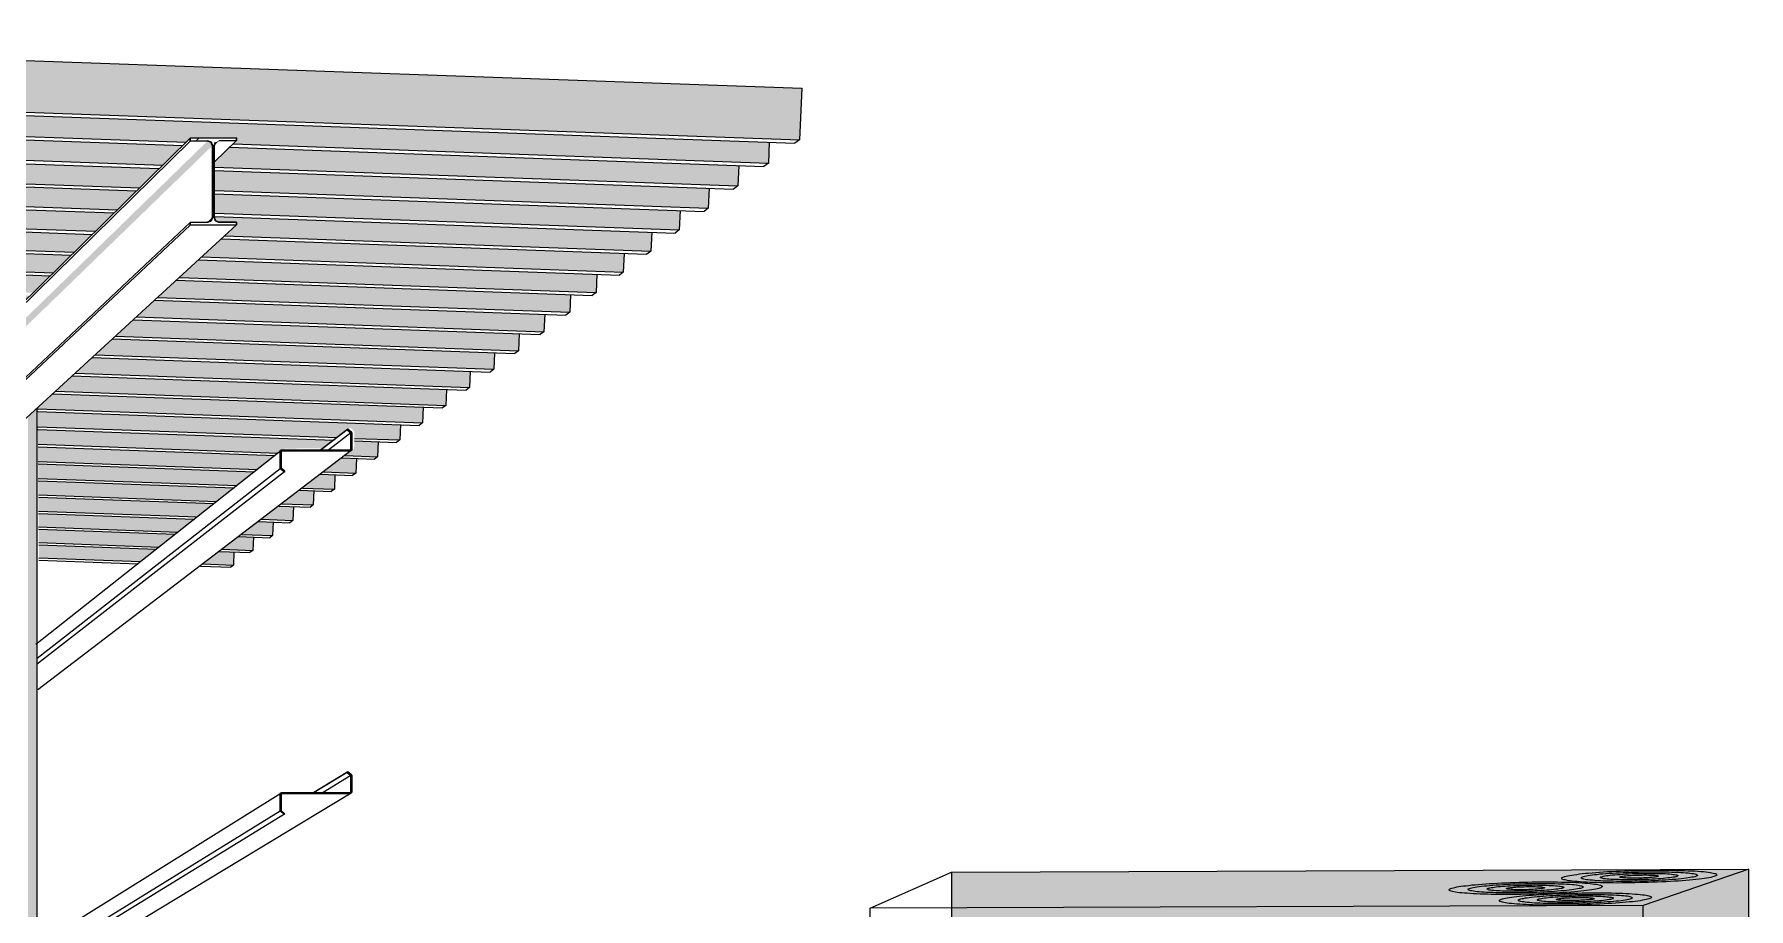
# Model space of a CAD drawing. Header units: inches. Extents: x 27328 to 52026, y -4075 to 4147.
# Drawn here: x 49626.8804 to 49627.0268, y 60.1002 to 60.175 of the extents above; entities that cross this region are included whole.
import ezdxf

# ---------------------------------------------------------------- set-up
doc = ezdxf.new("R2010")
doc.units = ezdxf.units.IN
doc.header["$MEASUREMENT"] = 0
doc.layers.add('M-EQPM', color=50, linetype='Continuous', lineweight=9)
doc.layers.add('S-BEAM', color=12, linetype='Continuous', lineweight=9)

# ---------------------------------------------------------------- blocks, each defined once
blk = doc.blocks.new('FP_235-mezzanine - perspective - structure only')
at = {"layer": 'S-BEAM'}
blk.add_line((23020.02569, 60.16586), (23020.02592, 60.16609), dxfattribs=at)

msp = doc.modelspace()

# ---------------------------------------------------------------- hatches: boundary and pattern name
at = {"layer": 'M-EQPM', "transparency": 33554631}
msp.add_hatch(color=256, dxfattribs=at).paths.add_polyline_path([(49626.96362, 60.07003), (49627.02684, 60.07018), (49627.02684, 60.10362), (49626.95872, 60.10338), (49626.95872, 60.0946), (49626.964, 60.09462), (49626.964, 60.09197), (49626.97148, 60.08756), (49626.97029, 60.08464), (49626.96506, 60.08283), (49626.96506, 60.07583), (49626.96458, 60.07568), (49626.964, 60.07566), (49626.964, 60.07014), (49626.96373, 60.07006)], flags=0)
at = {"layer": 'S-BEAM'}
for points in [[(49626.94573, 60.16596), (49626.94592, 60.17036), (49626.81635, 60.17497), (49626.81619, 60.17068), (49626.81624, 60.17064), (49626.81625, 60.17059), (49626.92033, 60.16687)], [(49626.87521, 60.14571), (49626.89557, 60.16545), (49626.89544, 60.16574), (49626.89515, 60.16585), (49626.87484, 60.14607), (49626.87499, 60.14604), (49626.87513, 60.14593), (49626.8752, 60.14576)], [(49626.89573, 60.16547), (49626.89612, 60.16586), (49626.89584, 60.16574), (49626.89576, 60.16555)], [(49626.89513, 60.15891), (49626.89522, 60.15894), (49626.89545, 60.15903), (49626.89553, 60.15929), (49626.89513, 60.15891)], [(49626.91552, 60.14325), (49626.91557, 60.14462), (49626.8836, 60.14579), (49626.88216, 60.14447), (49626.90306, 60.14371)], [(49626.91353, 60.14176), (49626.91359, 60.1431), (49626.88193, 60.14426), (49626.88065, 60.14308), (49626.88065, 60.14297), (49626.90307, 60.14215)], [(49626.91159, 60.1403), (49626.91164, 60.14161), (49626.88066, 60.14275), (49626.88066, 60.14143), (49626.90624, 60.1405), (49626.90734, 60.14136), (49626.9077, 60.14103), (49626.9077, 60.14044)], [(49626.88061, 60.12292), (49626.90137, 60.13931), (49626.9014, 60.13939), (49626.88061, 60.12294)], [(49626.88061, 60.09709), (49626.90137, 60.11003), (49626.9014, 60.11011), (49626.88061, 60.09711)]]:
    msp.add_hatch(color=256, dxfattribs=at).paths.add_polyline_path(points, flags=0)
h = msp.add_hatch(color=256, dxfattribs=at)
h.paths.add_polyline_path([(49626.94307, 60.16396), (49626.94315, 60.16576), (49626.81606, 60.1703), (49626.81516, 60.16854), (49626.89333, 60.16576), (49626.89368, 60.1661), (49626.89764, 60.16612), (49626.89763, 60.16587), (49626.89734, 60.1656), (49626.92035, 60.16478)], flags=0)
h.paths.add_polyline_path([(49626.81592, 60.17038), (49626.81602, 60.1705), (49626.81612, 60.17284), (49626.81525, 60.17287), (49626.81515, 60.17041), (49626.81556, 60.1704)], flags=0)
h = msp.add_hatch(color=256, dxfattribs=at)
h.paths.add_polyline_path([(49626.94047, 60.16201), (49626.94055, 60.16377), (49626.89705, 60.16532), (49626.89575, 60.16407), (49626.89575, 60.16362), (49626.92037, 60.16273)], flags=0)
h.paths.add_polyline_path([(49626.89132, 60.16378), (49626.89304, 60.16547), (49626.81497, 60.16826), (49626.81409, 60.16654), (49626.89111, 60.16378)], flags=0)
h.paths.add_polyline_path([(49626.81444, 60.17042), (49626.8146, 60.17044), (49626.81501, 60.17045), (49626.81503, 60.17079), (49626.81449, 60.17081), (49626.81448, 60.17049), (49626.81449, 60.17046), (49626.81447, 60.17045)], flags=0)
h = msp.add_hatch(color=256, dxfattribs=at)
h.paths.add_polyline_path([(49626.88061, 59.96788), (49626.88061, 60.03156), (49626.8798, 60.03156), (49626.87982, 59.96788)], flags=0)
h.paths.add_polyline_path([(49626.87011, 59.96789), (49626.87011, 60.03104), (49626.86985, 60.03234), (49626.86899, 60.03254), (49626.8693, 60.03096), (49626.8693, 59.96789), (49626.87007, 59.96789)], flags=0)
h.paths.add_polyline_path([(49626.24593, 59.96909), (49626.24593, 60.03031), (49626.25922, 60.10315), (49626.2591, 60.10349), (49626.25875, 60.10492), (49626.24516, 60.03038), (49626.24516, 59.9691), (49626.24521, 59.9691)], flags=0)
h.paths.add_polyline_path([(49626.23588, 59.96911), (49626.23588, 60.16989), (49626.2351, 60.16992), (49626.2351, 59.99397), (49626.23521, 59.99391), (49626.2351, 59.99391), (49626.23512, 59.96911)], flags=0)
h.paths.add_polyline_path([(49626.88061, 60.05321), (49626.8806, 60.14304), (49626.8798, 60.14232), (49626.8798, 60.0551), (49626.88053, 60.05333), (49626.88056, 60.05329)], flags=0)
h.paths.add_polyline_path([(49626.86368, 60.05916), (49626.86362, 60.0604), (49626.86362, 60.06356), (49626.86083, 60.07755), (49626.86083, 60.07343), (49626.86366, 60.05925)], flags=0)
h.paths.add_polyline_path([(49626.2606, 60.11507), (49626.2608, 60.11516), (49626.26141, 60.11516), (49626.26553, 60.13778), (49626.26474, 60.13775), (49626.26081, 60.1162)], flags=0)
h = msp.add_hatch(color=256, dxfattribs=at)
h.paths.add_polyline_path([(49626.93794, 60.16011), (49626.93801, 60.16182), (49626.89576, 60.16333), (49626.89579, 60.16162), (49626.92038, 60.16074)], flags=0)
h.paths.add_polyline_path([(49626.88937, 60.16185), (49626.89105, 60.1635), (49626.81391, 60.16627), (49626.81304, 60.16459), (49626.88887, 60.16187)], flags=0)
h = msp.add_hatch(color=256, dxfattribs=at)
h.paths.add_polyline_path([(49626.93546, 60.15825), (49626.93553, 60.15992), (49626.89578, 60.16135), (49626.89578, 60.15967), (49626.9204, 60.15879)], flags=0)
h.paths.add_polyline_path([(49626.88746, 60.15997), (49626.8891, 60.16159), (49626.81287, 60.16433), (49626.81202, 60.16269), (49626.88697, 60.15999)], flags=0)
h = msp.add_hatch(color=256, dxfattribs=at)
h.paths.add_polyline_path([(49626.93304, 60.15643), (49626.93311, 60.15806), (49626.89579, 60.15938), (49626.89592, 60.15909), (49626.89621, 60.15897), (49626.8977, 60.15897), (49626.89768, 60.15873), (49626.8966, 60.15774), (49626.92042, 60.15688)], flags=0)
h.paths.add_polyline_path([(49626.88559, 60.15814), (49626.8872, 60.15971), (49626.81185, 60.16243), (49626.81103, 60.16083), (49626.88548, 60.15814)], flags=0)
h = msp.add_hatch(color=256, dxfattribs=at)
h.paths.add_polyline_path([(49626.93068, 60.15465), (49626.93074, 60.15625), (49626.89633, 60.15749), (49626.8947, 60.15595), (49626.92043, 60.15502)], flags=0)
h.paths.add_polyline_path([(49626.88377, 60.15634), (49626.88534, 60.15788), (49626.81085, 60.16057), (49626.81005, 60.15901), (49626.88285, 60.15638)], flags=0)
h = msp.add_hatch(color=256, dxfattribs=at)
h.paths.add_polyline_path([(49626.92836, 60.15291), (49626.92843, 60.15447), (49626.89439, 60.1557), (49626.89275, 60.1542), (49626.92045, 60.1532)], flags=0)
h.paths.add_polyline_path([(49626.88199, 60.15459), (49626.88352, 60.1561), (49626.80988, 60.15876), (49626.8091, 60.15723), (49626.88153, 60.15461)], flags=0)
h = msp.add_hatch(color=256, dxfattribs=at)
h.paths.add_polyline_path([(49626.9261, 60.15121), (49626.92617, 60.15274), (49626.89249, 60.15396), (49626.89089, 60.15249), (49626.92046, 60.15142)], flags=0)
h.paths.add_polyline_path([(49626.88024, 60.15287), (49626.88174, 60.15435), (49626.80893, 60.15698), (49626.80817, 60.15549), (49626.88012, 60.15288)], flags=0)
h = msp.add_hatch(color=256, dxfattribs=at)
h.paths.add_polyline_path([(49626.92389, 60.14955), (49626.92396, 60.15104), (49626.89063, 60.15225), (49626.88906, 60.15082), (49626.92048, 60.14968)], flags=0)
h.paths.add_polyline_path([(49626.87854, 60.1512), (49626.88001, 60.15264), (49626.80801, 60.15525), (49626.80726, 60.15379), (49626.87809, 60.15121)], flags=0)
h = msp.add_hatch(color=256, dxfattribs=at)
h.paths.add_polyline_path([(49626.92173, 60.14793), (49626.92179, 60.14939), (49626.88881, 60.15058), (49626.88728, 60.14918), (49626.92049, 60.14797)], flags=0)
h.paths.add_polyline_path([(49626.87687, 60.14956), (49626.87831, 60.15096), (49626.8071, 60.15355), (49626.80636, 60.15212), (49626.8768, 60.14956)], flags=0)
h = msp.add_hatch(color=256, dxfattribs=at)
h.paths.add_polyline_path([(49626.91961, 60.14634), (49626.91967, 60.14776), (49626.88704, 60.14895), (49626.88555, 60.14758), (49626.90303, 60.14694)], flags=0)
h.paths.add_polyline_path([(49626.87524, 60.14795), (49626.87664, 60.14933), (49626.80621, 60.15189), (49626.80549, 60.15049), (49626.85083, 60.14884), (49626.85083, 60.1492), (49626.85107, 60.14948), (49626.85269, 60.14948), (49626.85269, 60.14877), (49626.87404, 60.14799)], flags=0)
h = msp.add_hatch(color=256, dxfattribs=at)
h.paths.add_polyline_path([(49626.91754, 60.14478), (49626.9176, 60.14618), (49626.8853, 60.14735), (49626.88383, 60.14601), (49626.90304, 60.14531)], flags=0)
h.paths.add_polyline_path([(49626.87468, 60.1474), (49626.87502, 60.14773), (49626.8527, 60.14854), (49626.8527, 60.1482), (49626.87464, 60.1474)], flags=0)
h.paths.add_polyline_path([(49626.85041, 60.14829), (49626.85041, 60.14862), (49626.80534, 60.15027), (49626.80516, 60.14993), (49626.82144, 60.14934)], flags=0)
h = msp.add_hatch(color=256, dxfattribs=at)
h.paths.add_polyline_path([(49626.90968, 60.13887), (49626.90974, 60.14016), (49626.90771, 60.14023), (49626.90767, 60.13955), (49626.90691, 60.13897), (49626.90767, 60.13894)], flags=0)
h.paths.add_polyline_path([(49626.90119, 60.13918), (49626.90163, 60.13952), (49626.90167, 60.13948), (49626.90171, 60.13952), (49626.90171, 60.13956), (49626.90508, 60.1396), (49626.90598, 60.14029), (49626.88067, 60.14122), (49626.88067, 60.13993), (49626.89521, 60.1394)], flags=0)
h.paths.add_polyline_path([(49626.90167, 60.13948), (49626.90166, 60.13954), (49626.90169, 60.13952), (49626.90168, 60.13949)], flags=0)
h = msp.add_hatch(color=256, dxfattribs=at)
h.paths.add_polyline_path([(49626.90782, 60.13747), (49626.90787, 60.13873), (49626.90665, 60.13877), (49626.90507, 60.13757), (49626.90769, 60.13747)], flags=0)
h.paths.add_polyline_path([(49626.89941, 60.13778), (49626.90094, 60.13898), (49626.88068, 60.13973), (49626.88068, 60.13846), (49626.89349, 60.13799)], flags=0)
h = msp.add_hatch(color=256, dxfattribs=at)
h.paths.add_polyline_path([(49626.90599, 60.13609), (49626.90604, 60.13733), (49626.90482, 60.13737), (49626.90327, 60.13619)], flags=0)
h.paths.add_polyline_path([(49626.89767, 60.1364), (49626.89917, 60.13758), (49626.88069, 60.13826), (49626.88069, 60.13702), (49626.8918, 60.13661)], flags=0)
h = msp.add_hatch(color=256, dxfattribs=at)
h.paths.add_polyline_path([(49626.90419, 60.13475), (49626.90424, 60.13596), (49626.90302, 60.136), (49626.90151, 60.13484), (49626.90313, 60.13478)], flags=0)
h.paths.add_polyline_path([(49626.89596, 60.13505), (49626.89743, 60.13621), (49626.8807, 60.13682), (49626.8807, 60.13561), (49626.89015, 60.13526)], flags=0)
h = msp.add_hatch(color=256, dxfattribs=at)
h.paths.add_polyline_path([(49626.90244, 60.13342), (49626.90249, 60.13461), (49626.90126, 60.13466), (49626.89978, 60.13352), (49626.90199, 60.13344)], flags=0)
h.paths.add_polyline_path([(49626.89428, 60.13373), (49626.89572, 60.13486), (49626.88071, 60.13541), (49626.88071, 60.13423), (49626.8937, 60.13375)], flags=0)
h = msp.add_hatch(color=256, dxfattribs=at)
h.paths.add_polyline_path([(49626.89736, 60.12961), (49626.89741, 60.13073), (49626.89618, 60.13078), (49626.89478, 60.12971)], flags=0)
h.paths.add_polyline_path([(49626.88944, 60.12991), (49626.8908, 60.13098), (49626.88074, 60.13135), (49626.88074, 60.13023), (49626.88568, 60.13004)], flags=0)
h.paths.add_polyline_path([(49626.79923, 60.13324), (49626.79648, 60.13372), (49626.79631, 60.13335), (49626.79894, 60.13325)], flags=0)
h.paths.add_polyline_path([(49626.79481, 60.13341), (49626.79483, 60.13401), (49626.79475, 60.13402), (49626.79475, 60.13341), (49626.79477, 60.13341)], flags=0)
h = msp.add_hatch(color=256, dxfattribs=at)
h.paths.add_polyline_path([(49626.90071, 60.13213), (49626.90076, 60.13329), (49626.89954, 60.13334), (49626.89808, 60.13223)], flags=0)
h.paths.add_polyline_path([(49626.89264, 60.13243), (49626.89405, 60.13354), (49626.88072, 60.13403), (49626.88072, 60.13287), (49626.89069, 60.1325)], flags=0)
h = msp.add_hatch(color=256, dxfattribs=at)
h.paths.add_polyline_path([(49626.89902, 60.13086), (49626.89907, 60.132), (49626.89784, 60.13205), (49626.89641, 60.13096)], flags=0)
h.paths.add_polyline_path([(49626.89102, 60.13115), (49626.89241, 60.13225), (49626.88073, 60.13268), (49626.88073, 60.13153), (49626.88775, 60.13128)], flags=0)

# ---------------------------------------------------------------- linework, layer by layer
at = {"layer": 'M-EQPM'}
for p, q in [((49626.95176, 60.1003), (49626.95872, 60.10338)), ((49626.95872, 60.10338), (49627.02684, 60.10362)), ((49626.95872, 60.10338), (49626.95872, 60.0946)), ((49627.02684, 60.10362), (49627.01783, 60.10052)), ((49627.02684, 60.07018), (49627.02684, 60.10362)), ((49627.01783, 60.10052), (49626.95176, 60.1003)), ((49626.95176, 60.0946), (49626.95176, 60.1003)), ((49627.01783, 60.07236), (49627.01783, 60.10052))]:
    msp.add_line(p, q, dxfattribs=at)
for points in [[(49627.0181, 60.10353, 0), (49627.01849, 60.10353, 0), (49627.01887, 60.10354, 0), (49627.01925, 60.10354, 0), (49627.01962, 60.10354, 0), (49627.01998, 60.10354, 0), (49627.02034, 60.10353, 0), (49627.02069, 60.10352, 0), (49627.02102, 60.10352, 0), (49627.02134, 60.10351, 0), (49627.02165, 60.10349, 0), (49627.02195, 60.10348, 0), (49627.02223, 60.10347, 0), (49627.02249, 60.10345, 0), (49627.02274, 60.10343, 0), (49627.02297, 60.10341, 0), (49627.02318, 60.10339, 0), (49627.02336, 60.10337, 0), (49627.02353, 60.10334, 0), (49627.02368, 60.10332, 0), (49627.02381, 60.10329, 0), (49627.02391, 60.10326, 0), (49627.024, 60.10324, 0), (49627.02406, 60.10321, 0), (49627.02409, 60.10318, 0), (49627.02411, 60.10315, 0), (49627.0241, 60.10312, 0), (49627.02407, 60.10308, 0), (49627.02402, 60.10305, 0), (49627.02394, 60.10302, 0), (49627.02385, 60.10299, 0), (49627.02373, 60.10296, 0), (49627.02359, 60.10292, 0), (49627.02343, 60.10289, 0), (49627.02324, 60.10286, 0), (49627.02304, 60.10283, 0), (49627.02282, 60.1028, 0), (49627.02259, 60.10277, 0), (49627.02233, 60.10274, 0), (49627.02206, 60.10271, 0), (49627.02177, 60.10269, 0), (49627.02147, 60.10266, 0), (49627.02115, 60.10264, 0), (49627.02083, 60.10261, 0), (49627.02049, 60.10259, 0), (49627.02014, 60.10257, 0), (49627.01978, 60.10255, 0), (49627.01942, 60.10253, 0), (49627.01904, 60.10252, 0), (49627.01867, 60.1025, 0), (49627.01828, 60.10249, 0), (49627.0179, 60.10248, 0), (49627.01752, 60.10247, 0), (49627.01713, 60.10246, 0), (49627.01675, 60.10245, 0), (49627.01636, 60.10245, 0), (49627.01599, 60.10245, 0), (49627.01561, 60.10244, 0), (49627.01525, 60.10245, 0), (49627.01489, 60.10245, 0), (49627.01454, 60.10245, 0), (49627.0142, 60.10246, 0), (49627.01387, 60.10247, 0), (49627.01355, 60.10248, 0), (49627.01325, 60.10249, 0), (49627.01296, 60.10251, 0), (49627.01269, 60.10252, 0), (49627.01243, 60.10254, 0), (49627.01219, 60.10256, 0), (49627.01197, 60.10258, 0), (49627.01176, 60.1026, 0), (49627.01158, 60.10262, 0), (49627.01141, 60.10264, 0), (49627.01127, 60.10267, 0), (49627.01115, 60.1027, 0), (49627.01104, 60.10272, 0), (49627.01096, 60.10275, 0), (49627.01091, 60.10278, 0), (49627.01087, 60.10281, 0), (49627.01086, 60.10284, 0), (49627.01087, 60.10287, 0), (49627.0109, 60.1029, 0), (49627.01096, 60.10293, 0), (49627.01104, 60.10297, 0)], [(49627.01104, 60.10297, 0), (49627.01113, 60.103, 0), (49627.01125, 60.10303, 0), (49627.01139, 60.10306, 0), (49627.01155, 60.10309, 0), (49627.01173, 60.10312, 0), (49627.01192, 60.10315, 0), (49627.01214, 60.10318, 0), (49627.01237, 60.10321, 0), (49627.01262, 60.10324, 0), (49627.01288, 60.10327, 0), (49627.01316, 60.10329, 0), (49627.01346, 60.10332, 0), (49627.01377, 60.10334, 0), (49627.01409, 60.10337, 0), (49627.01442, 60.10339, 0), (49627.01476, 60.10341, 0), (49627.01511, 60.10343, 0), (49627.01547, 60.10345, 0), (49627.01584, 60.10346, 0), (49627.01621, 60.10348, 0), (49627.01658, 60.10349, 0), (49627.01696, 60.1035, 0), (49627.01734, 60.10351, 0), (49627.01772, 60.10352, 0), (49627.0181, 60.10353, 0)], [(49627.01742, 60.10338, 0), (49627.01775, 60.10339, 0), (49627.01809, 60.1034, 0), (49627.01842, 60.1034, 0), (49627.01874, 60.1034, 0), (49627.01906, 60.1034, 0), (49627.01938, 60.1034, 0), (49627.01968, 60.10339, 0), (49627.01997, 60.10339, 0), (49627.02026, 60.10338, 0), (49627.02053, 60.10337, 0), (49627.02079, 60.10336, 0), (49627.02103, 60.10335, 0), (49627.02125, 60.10333, 0), (49627.02146, 60.10332, 0), (49627.02165, 60.1033, 0), (49627.02182, 60.10328, 0), (49627.02198, 60.10326, 0), (49627.02211, 60.10324, 0), (49627.02222, 60.10322, 0), (49627.02231, 60.10319, 0), (49627.02238, 60.10317, 0), (49627.02242, 60.10314, 0), (49627.02245, 60.10312, 0), (49627.02245, 60.10309, 0), (49627.02243, 60.10306, 0), (49627.02238, 60.10304, 0), (49627.02232, 60.10301, 0), (49627.02223, 60.10298, 0), (49627.02212, 60.10295, 0), (49627.02199, 60.10293, 0), (49627.02184, 60.1029, 0), (49627.02167, 60.10287, 0), (49627.02149, 60.10285, 0), (49627.02128, 60.10282, 0), (49627.02106, 60.1028, 0), (49627.02082, 60.10277, 0), (49627.02057, 60.10275, 0), (49627.0203, 60.10273, 0), (49627.02002, 60.10271, 0), (49627.01973, 60.10269, 0), (49627.01943, 60.10267, 0), (49627.01912, 60.10266, 0), (49627.0188, 60.10264, 0), (49627.01848, 60.10263, 0), (49627.01815, 60.10261, 0), (49627.01782, 60.1026, 0), (49627.01749, 60.1026, 0), (49627.01716, 60.10259, 0), (49627.01683, 60.10258, 0), (49627.0165, 60.10258, 0), (49627.01618, 60.10258, 0), (49627.01586, 60.10258, 0), (49627.01555, 60.10258, 0), (49627.01525, 60.10259, 0), (49627.01496, 60.10259, 0), (49627.01468, 60.1026, 0), (49627.01441, 60.10261, 0), (49627.01416, 60.10262, 0), (49627.01392, 60.10264, 0), (49627.01369, 60.10265, 0), (49627.01349, 60.10267, 0), (49627.0133, 60.10268, 0), (49627.01313, 60.1027, 0), (49627.01298, 60.10272, 0), (49627.01285, 60.10274, 0), (49627.01274, 60.10277, 0), (49627.01265, 60.10279, 0), (49627.01258, 60.10281, 0), (49627.01254, 60.10284, 0), (49627.01252, 60.10286, 0), (49627.01251, 60.10289, 0), (49627.01254, 60.10292, 0), (49627.01258, 60.10294, 0), (49627.01265, 60.10297, 0)], [(49627.01265, 60.10297, 0), (49627.01273, 60.103, 0), (49627.01284, 60.10303, 0), (49627.01297, 60.10305, 0), (49627.01311, 60.10308, 0), (49627.01328, 60.10311, 0), (49627.01346, 60.10313, 0), (49627.01367, 60.10316, 0), (49627.01389, 60.10318, 0), (49627.01412, 60.10321, 0), (49627.01437, 60.10323, 0)], [(49627.01426, 60.10298, 0), (49627.01433, 60.103, 0), (49627.01443, 60.10302, 0), (49627.01454, 60.10305, 0), (49627.01468, 60.10307, 0), (49627.01484, 60.10309, 0), (49627.01501, 60.10311, 0), (49627.0152, 60.10313, 0), (49627.01541, 60.10315, 0), (49627.01563, 60.10317, 0), (49627.01586, 60.10318, 0), (49627.01611, 60.1032, 0), (49627.01636, 60.10321, 0), (49627.01662, 60.10322, 0), (49627.01689, 60.10324, 0), (49627.01716, 60.10324, 0), (49627.01744, 60.10325, 0), (49627.01771, 60.10326, 0), (49627.01798, 60.10326, 0), (49627.01825, 60.10326, 0), (49627.01852, 60.10326, 0), (49627.01877, 60.10326, 0), (49627.01902, 60.10326, 0), (49627.01926, 60.10325, 0), (49627.01948, 60.10324, 0), (49627.0197, 60.10324, 0), (49627.01989, 60.10322, 0), (49627.02007, 60.10321, 0), (49627.02023, 60.1032, 0), (49627.02038, 60.10318, 0), (49627.0205, 60.10317, 0), (49627.0206, 60.10315, 0), (49627.02068, 60.10313, 0), (49627.02074, 60.10311, 0), (49627.02078, 60.10309, 0), (49627.02079, 60.10307, 0), (49627.02078, 60.10304, 0), (49627.02075, 60.10302, 0), (49627.0207, 60.103, 0), (49627.02062, 60.10298, 0), (49627.02052, 60.10295, 0), (49627.0204, 60.10293, 0), (49627.02027, 60.10291, 0), (49627.02011, 60.10289, 0), (49627.01994, 60.10287, 0), (49627.01974, 60.10285, 0), (49627.01954, 60.10283, 0), (49627.01932, 60.10281, 0), (49627.01908, 60.1028, 0), (49627.01884, 60.10278, 0), (49627.01858, 60.10277, 0), (49627.01832, 60.10275, 0), (49627.01806, 60.10274, 0), (49627.01779, 60.10273, 0), (49627.01751, 60.10273, 0), (49627.01724, 60.10272, 0), (49627.01697, 60.10272, 0), (49627.0167, 60.10272, 0), (49627.01644, 60.10272, 0), (49627.01618, 60.10272, 0), (49627.01594, 60.10272, 0), (49627.0157, 60.10273, 0), (49627.01548, 60.10273, 0), (49627.01527, 60.10274, 0), (49627.01507, 60.10275, 0), (49627.01489, 60.10277, 0), (49627.01473, 60.10278, 0), (49627.01459, 60.1028, 0), (49627.01446, 60.10281, 0), (49627.01436, 60.10283, 0), (49627.01428, 60.10285, 0), (49627.01422, 60.10287, 0), (49627.01418, 60.10289, 0), (49627.01417, 60.10291, 0), (49627.01417, 60.10293, 0), (49627.0142, 60.10296, 0), (49627.01426, 60.10298, 0)], [(49627.01437, 60.10323, 0), (49627.01464, 60.10325, 0), (49627.01491, 60.10327, 0), (49627.0152, 60.10329, 0), (49627.0155, 60.10331, 0), (49627.0158, 60.10332, 0)], [(49627.0158, 60.10332, 0), (49627.01612, 60.10334, 0), (49627.01644, 60.10335, 0), (49627.01676, 60.10336, 0), (49627.01709, 60.10337, 0), (49627.01742, 60.10338, 0)], [(49627.01587, 60.10298, 0), (49627.01592, 60.103, 0), (49627.01599, 60.10301, 0), (49627.01609, 60.10303, 0), (49627.0162, 60.10304, 0), (49627.01633, 60.10306, 0), (49627.01647, 60.10307, 0), (49627.01663, 60.10308, 0), (49627.0168, 60.10309, 0), (49627.01698, 60.1031, 0), (49627.01716, 60.10311, 0), (49627.01735, 60.10312, 0), (49627.01754, 60.10312, 0), (49627.01772, 60.10312, 0), (49627.01791, 60.10313, 0), (49627.01809, 60.10313, 0), (49627.01826, 60.10312, 0), (49627.01842, 60.10312, 0), (49627.01857, 60.10311, 0), (49627.01871, 60.1031, 0), (49627.01882, 60.1031, 0), (49627.01893, 60.10309, 0), (49627.01901, 60.10307, 0), (49627.01907, 60.10306, 0), (49627.01911, 60.10305, 0), (49627.01913, 60.10303, 0), (49627.01913, 60.10302, 0), (49627.01911, 60.103, 0), (49627.01906, 60.10299, 0), (49627.019, 60.10297, 0), (49627.01891, 60.10296, 0), (49627.01881, 60.10294, 0), (49627.01869, 60.10293, 0), (49627.01855, 60.10291, 0), (49627.0184, 60.1029, 0), (49627.01824, 60.10289, 0)], [(49627.01395, 60.10231, 0), (49627.01407, 60.10228, 0), (49627.01416, 60.10225, 0), (49627.01424, 60.10222, 0), (49627.01429, 60.1022, 0), (49627.01432, 60.10217, 0), (49627.01432, 60.10214, 0), (49627.01431, 60.10211, 0), (49627.01427, 60.10208, 0), (49627.01421, 60.10204, 0), (49627.01413, 60.10201, 0), (49627.01403, 60.10198, 0), (49627.0139, 60.10195, 0), (49627.01376, 60.10192, 0), (49627.0136, 60.10189, 0), (49627.01341, 60.10186, 0), (49627.01321, 60.10183, 0), (49627.01299, 60.1018, 0), (49627.01275, 60.10177, 0), (49627.0125, 60.10174, 0), (49627.01223, 60.10172, 0), (49627.01195, 60.10169, 0), (49627.01165, 60.10167, 0), (49627.01133, 60.10164, 0), (49627.01101, 60.10162, 0), (49627.01068, 60.1016, 0), (49627.01033, 60.10158, 0), (49627.00998, 60.10156, 0), (49627.00962, 60.10154, 0), (49627.00926, 60.10153, 0), (49627.00889, 60.10151, 0), (49627.00851, 60.1015, 0), (49627.00813, 60.10149, 0), (49627.00776, 60.10148, 0), (49627.00738, 60.10147, 0), (49627.007, 60.10147, 0), (49627.00663, 60.10147, 0), (49627.00626, 60.10146, 0), (49627.00589, 60.10146, 0), (49627.00554, 60.10146, 0), (49627.00519, 60.10147, 0), (49627.00484, 60.10147, 0), (49627.00451, 60.10148, 0), (49627.00419, 60.10149, 0), (49627.00388, 60.1015, 0), (49627.00358, 60.10151, 0), (49627.0033, 60.10152, 0), (49627.00303, 60.10154, 0), (49627.00278, 60.10156, 0), (49627.00254, 60.10157, 0), (49627.00232, 60.10159, 0), (49627.00212, 60.10161, 0), (49627.00194, 60.10164, 0), (49627.00178, 60.10166, 0), (49627.00164, 60.10169, 0), (49627.00152, 60.10171, 0), (49627.00142, 60.10174, 0), (49627.00134, 60.10177, 0), (49627.00128, 60.10179, 0), (49627.00124, 60.10182, 0), (49627.00123, 60.10185, 0), (49627.00124, 60.10188, 0), (49627.00127, 60.10191, 0), (49627.00132, 60.10194, 0), (49627.00139, 60.10197, 0)], [(49627.00139, 60.10197, 0), (49627.00148, 60.10201, 0), (49627.0016, 60.10204, 0), (49627.00173, 60.10207, 0), (49627.00189, 60.1021, 0), (49627.00206, 60.10213, 0), (49627.00225, 60.10216, 0), (49627.00246, 60.10219, 0), (49627.00269, 60.10221, 0), (49627.00293, 60.10224, 0), (49627.00319, 60.10227, 0), (49627.00347, 60.10229, 0), (49627.00376, 60.10232, 0), (49627.00406, 60.10234, 0), (49627.00438, 60.10237, 0), (49627.0047, 60.10239, 0), (49627.00504, 60.10241, 0), (49627.00538, 60.10243, 0), (49627.00574, 60.10245, 0), (49627.0061, 60.10246, 0), (49627.00646, 60.10248, 0), (49627.00683, 60.10249, 0), (49627.00721, 60.1025, 0), (49627.00758, 60.10251, 0), (49627.00796, 60.10252, 0), (49627.00833, 60.10253, 0), (49627.00871, 60.10253, 0), (49627.00908, 60.10253, 0), (49627.00944, 60.10254, 0), (49627.0098, 60.10253, 0), (49627.01016, 60.10253, 0), (49627.0105, 60.10253, 0), (49627.01084, 60.10252, 0), (49627.01117, 60.10252, 0), (49627.01148, 60.10251, 0), (49627.01179, 60.1025, 0)], [(49627.00332, 60.10174, 0), (49627.00319, 60.10176, 0), (49627.00309, 60.10178, 0), (49627.003, 60.1018, 0), (49627.00293, 60.10183, 0), (49627.00289, 60.10185, 0), (49627.00286, 60.10188, 0), (49627.00286, 60.1019, 0), (49627.00288, 60.10193, 0), (49627.00292, 60.10195, 0), (49627.00298, 60.10198, 0)], [(49627.00298, 60.10198, 0), (49627.00307, 60.10201, 0), (49627.00317, 60.10203, 0), (49627.0033, 60.10206, 0), (49627.00345, 60.10209, 0), (49627.00361, 60.10211, 0), (49627.0038, 60.10214, 0), (49627.004, 60.10216, 0), (49627.00422, 60.10219, 0), (49627.00445, 60.10221, 0), (49627.0047, 60.10223, 0), (49627.00497, 60.10226, 0), (49627.00525, 60.10228, 0), (49627.00553, 60.10229, 0), (49627.00583, 60.10231, 0), (49627.00614, 60.10233, 0), (49627.00646, 60.10234, 0), (49627.00678, 60.10236, 0), (49627.0071, 60.10237, 0), (49627.00743, 60.10238, 0), (49627.00776, 60.10239, 0), (49627.00809, 60.10239, 0), (49627.00842, 60.1024, 0), (49627.00875, 60.1024, 0), (49627.00907, 60.1024, 0), (49627.00938, 60.1024, 0), (49627.00969, 60.1024, 0), (49627.00999, 60.10239, 0), (49627.01028, 60.10239, 0), (49627.01056, 60.10238, 0), (49627.01082, 60.10237, 0), (49627.01108, 60.10236, 0), (49627.01131, 60.10234, 0), (49627.01153, 60.10233, 0), (49627.01174, 60.10231, 0), (49627.01192, 60.1023, 0), (49627.01209, 60.10228, 0), (49627.01224, 60.10226, 0), (49627.01236, 60.10224, 0), (49627.01247, 60.10221, 0), (49627.01255, 60.10219, 0), (49627.01262, 60.10217, 0), (49627.01266, 60.10214, 0), (49627.01268, 60.10212, 0), (49627.01268, 60.10209, 0), (49627.01265, 60.10206, 0), (49627.01261, 60.10204, 0), (49627.01254, 60.10201, 0), (49627.01245, 60.10198, 0), (49627.01234, 60.10196, 0), (49627.01221, 60.10193, 0), (49627.01206, 60.1019, 0), (49627.01189, 60.10188, 0), (49627.0117, 60.10185, 0), (49627.01149, 60.10183, 0), (49627.01127, 60.1018, 0), (49627.01103, 60.10178, 0), (49627.01078, 60.10176, 0), (49627.01051, 60.10174, 0), (49627.01024, 60.10172, 0), (49627.00995, 60.1017, 0), (49627.00965, 60.10168, 0), (49627.00934, 60.10166, 0), (49627.00903, 60.10165, 0), (49627.00871, 60.10164, 0), (49627.00838, 60.10163, 0), (49627.00806, 60.10162, 0), (49627.00773, 60.10161, 0), (49627.0074, 60.1016, 0), (49627.00707, 60.1016, 0), (49627.00675, 60.1016, 0), (49627.00643, 60.1016, 0), (49627.00612, 60.1016, 0), (49627.00582, 60.1016, 0), (49627.00552, 60.1016, 0)], [(49627.00552, 60.1016, 0), (49627.00524, 60.10161, 0), (49627.00497, 60.10162, 0), (49627.00471, 60.10163, 0), (49627.00446, 60.10164, 0), (49627.00423, 60.10165, 0), (49627.00401, 60.10167, 0), (49627.00381, 60.10168, 0), (49627.00363, 60.1017, 0), (49627.00347, 60.10172, 0), (49627.00332, 60.10174, 0)], [(49627.00723, 60.10224, 0), (49627.0075, 60.10225, 0), (49627.00777, 60.10226, 0), (49627.00804, 60.10226, 0), (49627.00831, 60.10226, 0), (49627.00857, 60.10227, 0), (49627.00883, 60.10226, 0), (49627.00908, 60.10226, 0), (49627.00933, 60.10226, 0), (49627.00956, 60.10225, 0), (49627.00978, 60.10224, 0), (49627.00998, 60.10224, 0), (49627.01017, 60.10222, 0), (49627.01035, 60.10221, 0), (49627.01051, 60.1022, 0), (49627.01065, 60.10218, 0), (49627.01076, 60.10217, 0), (49627.01086, 60.10215, 0), (49627.01094, 60.10213, 0), (49627.011, 60.10211, 0), (49627.01103, 60.10209, 0), (49627.01104, 60.10207, 0), (49627.01103, 60.10205, 0), (49627.011, 60.10203, 0), (49627.01094, 60.102, 0), (49627.01087, 60.10198, 0), (49627.01077, 60.10196, 0), (49627.01065, 60.10194, 0), (49627.01052, 60.10192, 0), (49627.01036, 60.1019, 0), (49627.01019, 60.10188, 0), (49627.01, 60.10186, 0), (49627.0098, 60.10184, 0), (49627.00958, 60.10182, 0), (49627.00935, 60.10181, 0), (49627.00911, 60.10179, 0), (49627.00886, 60.10178, 0), (49627.0086, 60.10177, 0), (49627.00834, 60.10175, 0), (49627.00807, 60.10175, 0), (49627.0078, 60.10174, 0), (49627.00754, 60.10173, 0), (49627.00727, 60.10173, 0), (49627.00701, 60.10173, 0), (49627.00675, 60.10173, 0), (49627.00649, 60.10173, 0), (49627.00625, 60.10173, 0), (49627.00602, 60.10174, 0), (49627.0058, 60.10175, 0), (49627.00559, 60.10176, 0), (49627.0054, 60.10177, 0), (49627.00522, 60.10178, 0), (49627.00506, 60.10179, 0), (49627.00492, 60.10181, 0), (49627.0048, 60.10182, 0), (49627.00469, 60.10184, 0), (49627.00461, 60.10186, 0), (49627.00455, 60.10188, 0), (49627.00451, 60.1019, 0), (49627.0045, 60.10192, 0), (49627.0045, 60.10194, 0), (49627.00453, 60.10196, 0), (49627.00458, 60.10199, 0)], [(49627.00458, 60.10199, 0), (49627.00465, 60.10201, 0), (49627.00473, 60.10203, 0), (49627.00484, 60.10205, 0), (49627.00496, 60.10207, 0), (49627.0051, 60.10209, 0)], [(49627.0051, 60.10209, 0), (49627.00526, 60.10211, 0), (49627.00543, 60.10213, 0), (49627.00562, 60.10215, 0), (49627.00582, 60.10216, 0), (49627.00603, 60.10218, 0), (49627.00626, 60.10219, 0), (49627.00649, 60.10221, 0), (49627.00673, 60.10222, 0), (49627.00698, 60.10223, 0), (49627.00723, 60.10224, 0)], [(49627.00617, 60.10199, 0), (49627.00623, 60.10201, 0), (49627.0063, 60.10202, 0), (49627.00639, 60.10204, 0), (49627.00651, 60.10205, 0), (49627.00664, 60.10207, 0), (49627.00678, 60.10208, 0), (49627.00694, 60.10209, 0), (49627.00711, 60.1021, 0), (49627.00729, 60.10211, 0), (49627.00748, 60.10212, 0), (49627.00766, 60.10212, 0), (49627.00786, 60.10213, 0), (49627.00804, 60.10213, 0), (49627.00823, 60.10213, 0), (49627.00841, 60.10213, 0), (49627.00858, 60.10213, 0), (49627.00874, 60.10212, 0), (49627.00889, 60.10212, 0), (49627.00902, 60.10211, 0), (49627.00913, 60.1021, 0), (49627.00923, 60.10209, 0), (49627.0093, 60.10207, 0), (49627.00936, 60.10206, 0), (49627.00939, 60.10205, 0), (49627.0094, 60.10203, 0), (49627.00939, 60.10202, 0), (49627.00936, 60.102, 0), (49627.00931, 60.10199, 0), (49627.00923, 60.10197, 0), (49627.00914, 60.10196, 0), (49627.00902, 60.10194, 0), (49627.00889, 60.10193, 0), (49627.00875, 60.10191, 0), (49627.00859, 60.1019, 0), (49627.00842, 60.10189, 0), (49627.00824, 60.10188, 0), (49627.00806, 60.10188, 0), (49627.00787, 60.10187, 0), (49627.00768, 60.10187, 0), (49627.00749, 60.10186, 0), (49627.0073, 60.10186, 0), (49627.00712, 60.10186, 0), (49627.00695, 60.10187, 0), (49627.00679, 60.10187, 0), (49627.00665, 60.10188, 0), (49627.00652, 60.10189, 0), (49627.0064, 60.1019, 0), (49627.00631, 60.10191, 0), (49627.00623, 60.10192, 0), (49627.00618, 60.10193, 0), (49627.00614, 60.10195, 0), (49627.00613, 60.10196, 0), (49627.00614, 60.10198, 0), (49627.00617, 60.10199, 0)], [(49627.01179, 60.1025, 0), (49627.01208, 60.10248, 0), (49627.01235, 60.10247, 0), (49627.01261, 60.10245, 0), (49627.01286, 60.10244, 0), (49627.01309, 60.10242, 0)], [(49627.01309, 60.10242, 0), (49627.0133, 60.1024, 0), (49627.01349, 60.10238, 0), (49627.01366, 60.10235, 0), (49627.01382, 60.10233, 0), (49627.01395, 60.10231, 0)], [(49627.01732, 60.10285, 0), (49627.01713, 60.10285, 0), (49627.01695, 60.10285, 0), (49627.01678, 60.10285, 0), (49627.01661, 60.10286, 0), (49627.01645, 60.10286, 0), (49627.01631, 60.10287, 0), (49627.01619, 60.10288, 0), (49627.01608, 60.10289, 0), (49627.01598, 60.1029, 0), (49627.01591, 60.10291, 0), (49627.01586, 60.10292, 0), (49627.01583, 60.10294, 0), (49627.01582, 60.10295, 0), (49627.01583, 60.10297, 0), (49627.01587, 60.10298, 0)], [(49627.01824, 60.10289, 0), (49627.01806, 60.10288, 0), (49627.01788, 60.10287, 0), (49627.0177, 60.10286, 0), (49627.01751, 60.10286, 0), (49627.01732, 60.10285, 0)], [(49627.00592, 60.10077, 0), (49627.0058, 60.10079, 0), (49627.00571, 60.10082, 0), (49627.00563, 60.10085, 0), (49627.00558, 60.10087, 0), (49627.00555, 60.1009, 0), (49627.00554, 60.10093, 0), (49627.00555, 60.10096, 0), (49627.00558, 60.10099, 0), (49627.00563, 60.10102, 0), (49627.00571, 60.10105, 0)], [(49627.00571, 60.10105, 0), (49627.0058, 60.10108, 0), (49627.00591, 60.10111, 0), (49627.00605, 60.10114, 0), (49627.0062, 60.10117, 0), (49627.00637, 60.1012, 0), (49627.00657, 60.10123, 0), (49627.00677, 60.10125, 0), (49627.007, 60.10128, 0), (49627.00724, 60.10131, 0), (49627.0075, 60.10134, 0), (49627.00778, 60.10136, 0), (49627.00807, 60.10139, 0), (49627.00837, 60.10141, 0), (49627.00868, 60.10143, 0), (49627.009, 60.10145, 0)], [(49627.01261, 60.10159, 0), (49627.01298, 60.10159, 0), (49627.01335, 60.1016, 0), (49627.01372, 60.1016, 0), (49627.01408, 60.1016, 0), (49627.01444, 60.1016, 0), (49627.01478, 60.10159, 0), (49627.01512, 60.10159, 0), (49627.01545, 60.10158, 0), (49627.01576, 60.10157, 0), (49627.01607, 60.10156, 0), (49627.01636, 60.10155, 0), (49627.01663, 60.10153, 0), (49627.01689, 60.10152, 0), (49627.01713, 60.1015, 0), (49627.01736, 60.10148, 0), (49627.01756, 60.10146, 0), (49627.01775, 60.10144, 0), (49627.01792, 60.10142, 0), (49627.01807, 60.10139, 0), (49627.0182, 60.10137, 0), (49627.01831, 60.10134, 0), (49627.01839, 60.10131, 0), (49627.01846, 60.10129, 0), (49627.0185, 60.10126, 0), (49627.01852, 60.10123, 0), (49627.01852, 60.1012, 0), (49627.0185, 60.10117, 0), (49627.01846, 60.10114, 0), (49627.01839, 60.10111, 0), (49627.01831, 60.10108, 0), (49627.0182, 60.10105, 0), (49627.01807, 60.10102, 0), (49627.01792, 60.10099, 0), (49627.01776, 60.10096, 0), (49627.01757, 60.10093, 0), (49627.01736, 60.1009, 0), (49627.01714, 60.10087, 0), (49627.0169, 60.10084, 0), (49627.01664, 60.10082, 0), (49627.01637, 60.10079, 0), (49627.01609, 60.10076, 0), (49627.01579, 60.10074, 0), (49627.01548, 60.10072, 0), (49627.01515, 60.1007, 0), (49627.01482, 60.10068, 0), (49627.01448, 60.10066, 0), (49627.01413, 60.10064, 0), (49627.01377, 60.10062, 0), (49627.0134, 60.10061, 0), (49627.01304, 60.10059, 0), (49627.01267, 60.10058, 0), (49627.01229, 60.10057, 0), (49627.01192, 60.10056, 0), (49627.01155, 60.10056, 0), (49627.01117, 60.10055, 0), (49627.0108, 60.10055, 0), (49627.01044, 60.10055, 0), (49627.01008, 60.10055, 0), (49627.00973, 60.10055, 0), (49627.00938, 60.10055, 0), (49627.00904, 60.10056, 0), (49627.00872, 60.10056, 0), (49627.0084, 60.10057, 0), (49627.0081, 60.10058, 0), (49627.00781, 60.10059, 0), (49627.00753, 60.10061, 0), (49627.00727, 60.10062, 0), (49627.00702, 60.10064, 0), (49627.00679, 60.10066, 0), (49627.00658, 60.10068, 0), (49627.00638, 60.1007, 0), (49627.00621, 60.10072, 0), (49627.00605, 60.10074, 0), (49627.00592, 60.10077, 0)], [(49627.00761, 60.10082, 0), (49627.00748, 60.10084, 0), (49627.00738, 60.10086, 0), (49627.00729, 60.10088, 0), (49627.00723, 60.1009, 0), (49627.00718, 60.10093, 0), (49627.00716, 60.10095, 0), (49627.00716, 60.10098, 0), (49627.00718, 60.101, 0), (49627.00722, 60.10103, 0), (49627.00728, 60.10105, 0)], [(49627.00728, 60.10105, 0), (49627.00737, 60.10108, 0), (49627.00747, 60.10111, 0), (49627.0076, 60.10113, 0), (49627.00775, 60.10116, 0), (49627.00791, 60.10118, 0), (49627.00809, 60.10121, 0), (49627.00829, 60.10123, 0), (49627.00851, 60.10126, 0), (49627.00875, 60.10128, 0), (49627.00899, 60.1013, 0), (49627.00926, 60.10132, 0), (49627.00953, 60.10134, 0), (49627.00982, 60.10136, 0), (49627.01011, 60.10138, 0), (49627.01042, 60.10139, 0), (49627.01073, 60.10141, 0), (49627.01105, 60.10142, 0), (49627.01137, 60.10143, 0), (49627.0117, 60.10144, 0), (49627.01202, 60.10145, 0), (49627.01235, 60.10146, 0), (49627.01268, 60.10146, 0), (49627.013, 60.10147, 0), (49627.01332, 60.10147, 0), (49627.01363, 60.10147, 0), (49627.01393, 60.10146, 0), (49627.01423, 60.10146, 0), (49627.01452, 60.10145, 0), (49627.01479, 60.10144, 0), (49627.01506, 60.10144, 0), (49627.0153, 60.10142, 0), (49627.01554, 60.10141, 0), (49627.01576, 60.1014, 0), (49627.01596, 60.10138, 0), (49627.01614, 60.10136, 0), (49627.01631, 60.10135, 0), (49627.01645, 60.10133, 0), (49627.01658, 60.10131, 0), (49627.01669, 60.10128, 0), (49627.01677, 60.10126, 0), (49627.01683, 60.10124, 0), (49627.01688, 60.10121, 0), (49627.0169, 60.10119, 0), (49627.01689, 60.10116, 0), (49627.01687, 60.10114, 0), (49627.01683, 60.10111, 0), (49627.01676, 60.10108, 0), (49627.01667, 60.10106, 0), (49627.01656, 60.10103, 0), (49627.01643, 60.10101, 0), (49627.01628, 60.10098, 0), (49627.01612, 60.10095, 0), (49627.01593, 60.10093, 0), (49627.01573, 60.1009, 0), (49627.01551, 60.10088, 0), (49627.01527, 60.10086, 0), (49627.01502, 60.10084, 0), (49627.01476, 60.10082, 0), (49627.01448, 60.1008, 0), (49627.0142, 60.10078, 0), (49627.0139, 60.10076, 0), (49627.0136, 60.10075, 0), (49627.01329, 60.10073, 0), (49627.01297, 60.10072, 0), (49627.01265, 60.10071, 0), (49627.01233, 60.1007, 0), (49627.012, 60.10069, 0), (49627.01168, 60.10068, 0), (49627.01136, 60.10068, 0), (49627.01104, 60.10068, 0), (49627.01072, 60.10068, 0), (49627.01041, 60.10068, 0), (49627.01011, 60.10068, 0), (49627.00982, 60.10068, 0), (49627.00953, 60.10069, 0), (49627.00926, 60.1007, 0), (49627.009, 60.10071, 0), (49627.00875, 60.10072, 0), (49627.00852, 60.10073, 0), (49627.0083, 60.10074, 0), (49627.0081, 60.10076, 0), (49627.00792, 60.10078, 0), (49627.00775, 60.1008, 0), (49627.00761, 60.10082, 0)], [(49627.01277, 60.10133, 0), (49627.01303, 60.10133, 0), (49627.01328, 60.10133, 0), (49627.01353, 60.10133, 0), (49627.01376, 60.10132, 0), (49627.01398, 60.10132, 0), (49627.01419, 60.10131, 0), (49627.01438, 60.1013, 0), (49627.01456, 60.10128, 0), (49627.01472, 60.10127, 0), (49627.01486, 60.10126, 0), (49627.01498, 60.10124, 0), (49627.01508, 60.10122, 0), (49627.01516, 60.1012, 0), (49627.01522, 60.10119, 0), (49627.01526, 60.10117, 0), (49627.01527, 60.10114, 0), (49627.01526, 60.10112, 0), (49627.01523, 60.1011, 0), (49627.01518, 60.10108, 0), (49627.01511, 60.10106, 0), (49627.01502, 60.10104, 0), (49627.0149, 60.10102, 0), (49627.01477, 60.10099, 0), (49627.01461, 60.10097, 0), (49627.01444, 60.10095, 0), (49627.01426, 60.10093, 0), (49627.01405, 60.10092, 0), (49627.01384, 60.1009, 0), (49627.01361, 60.10088, 0), (49627.01337, 60.10087, 0), (49627.01312, 60.10086, 0), (49627.01287, 60.10084, 0), (49627.01261, 60.10083, 0), (49627.01234, 60.10082, 0), (49627.01207, 60.10082, 0), (49627.01181, 60.10081, 0), (49627.01154, 60.10081, 0), (49627.01128, 60.10081, 0), (49627.01102, 60.10081, 0), (49627.01077, 60.10081, 0), (49627.01053, 60.10081, 0), (49627.01029, 60.10082, 0), (49627.01007, 60.10082, 0), (49627.00987, 60.10083, 0), (49627.00967, 60.10084, 0), (49627.0095, 60.10086, 0), (49627.00934, 60.10087, 0), (49627.0092, 60.10088, 0), (49627.00908, 60.1009, 0), (49627.00897, 60.10092, 0), (49627.00889, 60.10094, 0), (49627.00883, 60.10095, 0), (49627.0088, 60.10097, 0), (49627.00878, 60.10099, 0), (49627.00879, 60.10102, 0), (49627.00881, 60.10104, 0), (49627.00886, 60.10106, 0)], [(49627.00886, 60.10106, 0), (49627.00893, 60.10108, 0), (49627.00902, 60.1011, 0), (49627.00912, 60.10112, 0), (49627.00925, 60.10114, 0), (49627.00939, 60.10116, 0), (49627.00954, 60.10118, 0), (49627.00972, 60.1012, 0), (49627.0099, 60.10122, 0), (49627.0101, 60.10123, 0), (49627.01031, 60.10125, 0)], [(49627.009, 60.10145, 0), (49627.00934, 60.10147, 0), (49627.00968, 60.10149, 0), (49627.01003, 60.10151, 0), (49627.01039, 60.10153, 0), (49627.01075, 60.10154, 0), (49627.01112, 60.10155, 0), (49627.01149, 60.10157, 0), (49627.01186, 60.10158, 0), (49627.01223, 60.10158, 0), (49627.01261, 60.10159, 0)], [(49627.01031, 60.10125, 0), (49627.01054, 60.10126, 0), (49627.01077, 60.10128, 0), (49627.01101, 60.10129, 0), (49627.01125, 60.1013, 0), (49627.0115, 60.10131, 0), (49627.01176, 60.10132, 0), (49627.01201, 60.10132, 0), (49627.01227, 60.10133, 0), (49627.01252, 60.10133, 0), (49627.01277, 60.10133, 0)], [(49627.01044, 60.10106, 0), (49627.0105, 60.10108, 0), (49627.01057, 60.10109, 0), (49627.01067, 60.10111, 0), (49627.01078, 60.10112, 0), (49627.01091, 60.10114, 0), (49627.01105, 60.10115, 0), (49627.01121, 60.10116, 0), (49627.01138, 60.10117, 0), (49627.01156, 60.10118, 0), (49627.01174, 60.10119, 0), (49627.01193, 60.10119, 0), (49627.01212, 60.1012, 0), (49627.0123, 60.1012, 0), (49627.01249, 60.1012, 0), (49627.01267, 60.1012, 0), (49627.01284, 60.1012, 0), (49627.01299, 60.10119, 0), (49627.01314, 60.10119, 0), (49627.01327, 60.10118, 0), (49627.01338, 60.10117, 0), (49627.01347, 60.10116, 0), (49627.01355, 60.10115, 0), (49627.0136, 60.10113, 0), (49627.01364, 60.10112, 0), (49627.01365, 60.10111, 0), (49627.01364, 60.10109, 0), (49627.0136, 60.10107, 0), (49627.01355, 60.10106, 0), (49627.01347, 60.10104, 0), (49627.01338, 60.10103, 0), (49627.01327, 60.10102, 0), (49627.01314, 60.101, 0), (49627.01299, 60.10099, 0), (49627.01283, 60.10098, 0), (49627.01267, 60.10097, 0), (49627.01249, 60.10096, 0), (49627.01231, 60.10095, 0), (49627.01212, 60.10095, 0), (49627.01193, 60.10094, 0), (49627.01174, 60.10094, 0), (49627.01156, 60.10094, 0), (49627.01138, 60.10094, 0), (49627.01121, 60.10094, 0), (49627.01106, 60.10095, 0), (49627.01091, 60.10095, 0), (49627.01078, 60.10096, 0), (49627.01067, 60.10097, 0), (49627.01057, 60.10098, 0), (49627.0105, 60.10099, 0), (49627.01044, 60.10101, 0), (49627.01041, 60.10102, 0), (49627.0104, 60.10103, 0), (49627.01041, 60.10105, 0), (49627.01044, 60.10106, 0)]]:
    msp.add_polyline3d(points, dxfattribs=at)
at = {"layer": 'S-BEAM'}
for p, q in [((49626.81635, 60.17497), (49626.94592, 60.17036)), ((49626.81622, 60.17059), (49626.94573, 60.16596)), ((49626.81606, 60.17029), (49626.94534, 60.16567)), ((49626.94592, 60.17036), (49626.94573, 60.16596)), ((49626.81496, 60.16825), (49626.89303, 60.16546)), ((49626.81512, 60.16854), (49626.89332, 60.16575)), ((49626.8139, 60.16626), (49626.89103, 60.16349)), ((49626.81405, 60.16655), (49626.89132, 60.16378)), ((49626.89366, 60.16608), (49626.87353, 60.14627)), ((49626.89366, 60.16585), (49626.87353, 60.14606)), ((49626.89762, 60.16588), (49626.89573, 60.16405)), ((49626.89704, 60.16531), (49626.94269, 60.16368)), ((49626.89734, 60.1656), (49626.94307, 60.16396)), ((49626.94315, 60.16576), (49626.94307, 60.16396)), ((49626.94573, 60.16596), (49626.94534, 60.16567)), ((49626.81286, 60.16432), (49626.88909, 60.16158)), ((49626.81301, 60.1646), (49626.88937, 60.16185)), ((49626.89575, 60.16362), (49626.94047, 60.16201)), ((49626.89575, 60.16332), (49626.9401, 60.16173)), ((49626.94055, 60.16377), (49626.94047, 60.16201)), ((49626.94307, 60.16396), (49626.94269, 60.16368)), ((49626.81184, 60.16242), (49626.88718, 60.1597)), ((49626.81199, 60.16269), (49626.88746, 60.15997)), ((49626.93801, 60.16182), (49626.93794, 60.16011)), ((49626.94047, 60.16201), (49626.9401, 60.16173)), ((49626.81085, 60.16056), (49626.88532, 60.15787)), ((49626.81099, 60.16083), (49626.88559, 60.15814)), ((49626.89576, 60.16134), (49626.93758, 60.15983)), ((49626.89579, 60.16162), (49626.93794, 60.16011)), ((49626.81002, 60.15901), (49626.88377, 60.15634)), ((49626.87353, 60.13994), (49626.89366, 60.1589)), ((49626.89578, 60.15967), (49626.93546, 60.15825)), ((49626.89578, 60.15939), (49626.93511, 60.15798)), ((49626.93553, 60.15992), (49626.93546, 60.15825)), ((49626.93794, 60.16011), (49626.93758, 60.15983)), ((49626.80988, 60.15875), (49626.88351, 60.15609)), ((49626.89366, 60.15867), (49626.87353, 60.13974)), ((49626.89762, 60.15869), (49626.87701, 60.13976)), ((49626.89632, 60.15748), (49626.9327, 60.15617)), ((49626.8966, 60.15774), (49626.93304, 60.15643)), ((49626.93311, 60.15806), (49626.93304, 60.15643)), ((49626.93546, 60.15825), (49626.93511, 60.15798)), ((49626.80893, 60.15697), (49626.88173, 60.15434)), ((49626.80906, 60.15723), (49626.88199, 60.15459)), ((49626.89465, 60.15595), (49626.93068, 60.15465)), ((49626.93074, 60.15625), (49626.93068, 60.15465)), ((49626.93304, 60.15643), (49626.9327, 60.15617)), ((49626.89437, 60.15569), (49626.93034, 60.15439)), ((49626.92843, 60.15447), (49626.92836, 60.15291)), ((49626.93068, 60.15465), (49626.93034, 60.15439)), ((49626.89248, 60.15395), (49626.92803, 60.15266)), ((49626.89275, 60.1542), (49626.92836, 60.15291)), ((49626.89062, 60.15224), (49626.92578, 60.15097)), ((49626.89089, 60.15249), (49626.9261, 60.15121)), ((49626.92617, 60.15274), (49626.9261, 60.15121)), ((49626.92836, 60.15291), (49626.92803, 60.15266)), ((49626.8888, 60.15058), (49626.92358, 60.14931)), ((49626.88906, 60.15082), (49626.92389, 60.14955)), ((49626.92396, 60.15104), (49626.92389, 60.14955)), ((49626.9261, 60.15121), (49626.92578, 60.15097)), ((49626.88703, 60.14894), (49626.92142, 60.14769)), ((49626.88728, 60.14918), (49626.92173, 60.14793)), ((49626.92179, 60.14939), (49626.92173, 60.14793)), ((49626.92389, 60.14955), (49626.92358, 60.14931)), ((49626.88529, 60.14735), (49626.91931, 60.14611)), ((49626.88555, 60.14758), (49626.91961, 60.14634)), ((49626.91967, 60.14776), (49626.91961, 60.14634)), ((49626.92173, 60.14793), (49626.92142, 60.14769)), ((49626.88359, 60.14578), (49626.91725, 60.14456)), ((49626.88383, 60.14601), (49626.91754, 60.14478)), ((49626.9176, 60.14618), (49626.91754, 60.14478)), ((49626.91961, 60.14634), (49626.91931, 60.14611)), ((49626.88192, 60.14425), (49626.91523, 60.14304)), ((49626.88216, 60.14447), (49626.91552, 60.14325)), ((49626.91557, 60.14462), (49626.91552, 60.14325)), ((49626.91754, 60.14478), (49626.91725, 60.14456)), ((49626.88061, 60.09713), (49626.88061, 60.14306)), ((49626.88065, 60.14297), (49626.91353, 60.14176)), ((49626.88065, 60.14274), (49626.91325, 60.14155)), ((49626.91359, 60.1431), (49626.91353, 60.14176)), ((49626.91552, 60.14325), (49626.91523, 60.14304)), ((49626.88066, 60.14143), (49626.90624, 60.1405)), ((49626.88066, 60.14121), (49626.90596, 60.14029)), ((49626.90713, 60.14122), (49626.90483, 60.13945)), ((49626.91164, 60.14161), (49626.91159, 60.1403)), ((49626.91353, 60.14176), (49626.91325, 60.14155)), ((49626.88067, 60.13993), (49626.90119, 60.13918)), ((49626.90708, 60.14117), (49626.90486, 60.13945)), ((49626.90741, 60.1409), (49626.90553, 60.13945)), ((49626.9077, 60.14044), (49626.91159, 60.1403)), ((49626.9077, 60.14022), (49626.91131, 60.14009)), ((49626.90974, 60.14016), (49626.90968, 60.13887)), ((49626.91159, 60.1403), (49626.91131, 60.14009)), ((49626.88047, 60.12285), (49626.90141, 60.13939)), ((49626.90743, 60.1394), (49626.88065, 60.11895)), ((49626.88067, 60.13972), (49626.90093, 60.13898)), ((49626.88068, 60.13846), (49626.89941, 60.13778)), ((49626.90664, 60.13877), (49626.90941, 60.13866)), ((49626.90691, 60.13897), (49626.90968, 60.13887)), ((49626.90741, 60.13949), (49626.90735, 60.13945)), ((49626.90787, 60.13873), (49626.90782, 60.13747)), ((49626.90968, 60.13887), (49626.90941, 60.13866)), ((49626.88061, 60.12165), (49626.90137, 60.13787)), ((49626.90172, 60.13758), (49626.88062, 60.12116)), ((49626.88068, 60.13825), (49626.89916, 60.13757)), ((49626.88069, 60.13702), (49626.89767, 60.1364)), ((49626.88069, 60.13682), (49626.89742, 60.1362)), ((49626.90481, 60.13737), (49626.90755, 60.13727)), ((49626.90507, 60.13757), (49626.90782, 60.13747)), ((49626.90604, 60.13733), (49626.90599, 60.13609)), ((49626.90782, 60.13747), (49626.90755, 60.13727)), ((49626.8807, 60.13561), (49626.89596, 60.13505)), ((49626.8807, 60.13541), (49626.89571, 60.13486)), ((49626.90301, 60.136), (49626.90572, 60.1359)), ((49626.90327, 60.13619), (49626.90599, 60.13609)), ((49626.90424, 60.13596), (49626.90419, 60.13475)), ((49626.90599, 60.13609), (49626.90572, 60.1359)), ((49626.88071, 60.13423), (49626.89428, 60.13373)), ((49626.88071, 60.13403), (49626.89404, 60.13354)), ((49626.90125, 60.13465), (49626.90394, 60.13455)), ((49626.9015, 60.13484), (49626.90419, 60.13475)), ((49626.90249, 60.13461), (49626.90244, 60.13342)), ((49626.90419, 60.13475), (49626.90394, 60.13455)), ((49626.88072, 60.13287), (49626.89264, 60.13243)), ((49626.88072, 60.13267), (49626.8924, 60.13224)), ((49626.89952, 60.13333), (49626.90218, 60.13323)), ((49626.89977, 60.13352), (49626.90244, 60.13342)), ((49626.90076, 60.13329), (49626.90071, 60.13213)), ((49626.90244, 60.13342), (49626.90218, 60.13323)), ((49626.88073, 60.13153), (49626.89102, 60.13115)), ((49626.88073, 60.13134), (49626.89079, 60.13097)), ((49626.89641, 60.13096), (49626.89902, 60.13086)), ((49626.89783, 60.13204), (49626.90047, 60.13194)), ((49626.89807, 60.13223), (49626.90071, 60.13213)), ((49626.89907, 60.132), (49626.89902, 60.13086)), ((49626.90071, 60.13213), (49626.90047, 60.13194)), ((49626.88074, 60.13023), (49626.88944, 60.12991)), ((49626.88074, 60.13004), (49626.88922, 60.12973)), ((49626.89455, 60.12953), (49626.89713, 60.12943)), ((49626.89478, 60.12971), (49626.89736, 60.12961)), ((49626.89617, 60.13077), (49626.89878, 60.13068)), ((49626.89736, 60.12961), (49626.89713, 60.12943)), ((49626.89741, 60.13073), (49626.89736, 60.12961)), ((49626.89902, 60.13086), (49626.89878, 60.13068)), ((49626.90713, 60.11194), (49626.90424, 60.11017)), ((49626.90708, 60.11189), (49626.90427, 60.11017)), ((49626.90741, 60.11162), (49626.90504, 60.11017)), ((49626.88046, 60.09705), (49626.90142, 60.11013)), ((49626.90742, 60.11012), (49626.88065, 60.09396)), ((49626.90741, 60.11021), (49626.90734, 60.11017)), ((49626.88061, 60.09582), (49626.90137, 60.1086)), ((49626.90172, 60.10831), (49626.88062, 60.09538))]:
    msp.add_line(p, q, dxfattribs=at)
at = {"layer": 'S-BEAM', "lineweight": 30}
for p, q in [((49626.89762, 60.16611), (49626.89366, 60.16608)), ((49626.89762, 60.16588), (49626.89762, 60.16611)), ((49626.89366, 60.16608), (49626.89366, 60.16585)), ((49626.89366, 60.16585), (49626.89516, 60.16586)), ((49626.89557, 60.16545), (49626.89557, 60.15933)), ((49626.89571, 60.16545), (49626.89584, 60.16574)), ((49626.89571, 60.15933), (49626.89571, 60.16545)), ((49626.89613, 60.16587), (49626.89762, 60.16588)), ((49626.89516, 60.15891), (49626.89366, 60.1589)), ((49626.89366, 60.1589), (49626.89366, 60.15867)), ((49626.89762, 60.15892), (49626.89613, 60.15892)), ((49626.89762, 60.15869), (49626.89762, 60.15892)), ((49626.89366, 60.15867), (49626.89762, 60.15869)), ((49626.90713, 60.14122), (49626.90708, 60.14117)), ((49626.90748, 60.14093), (49626.90713, 60.14122)), ((49626.90708, 60.14117), (49626.90741, 60.1409)), ((49626.90741, 60.1409), (49626.90741, 60.13949)), ((49626.90748, 60.1395), (49626.90748, 60.14093)), ((49626.90137, 60.13931), (49626.90137, 60.13787)), ((49626.90144, 60.1379), (49626.90144, 60.13931)), ((49626.90736, 60.13945), (49626.90148, 60.13942)), ((49626.90148, 60.13935), (49626.90736, 60.13938)), ((49626.90137, 60.13787), (49626.90172, 60.13758)), ((49626.90176, 60.13763), (49626.90144, 60.1379)), ((49626.90172, 60.13758), (49626.90176, 60.13763)), ((49626.90713, 60.11194), (49626.90708, 60.11189)), ((49626.90748, 60.11165), (49626.90713, 60.11194)), ((49626.90708, 60.11189), (49626.90741, 60.11162)), ((49626.90741, 60.11162), (49626.90741, 60.11021)), ((49626.90748, 60.11022), (49626.90748, 60.11165)), ((49626.90137, 60.11003), (49626.90137, 60.1086)), ((49626.90144, 60.10863), (49626.90144, 60.11003)), ((49626.90736, 60.11017), (49626.90148, 60.11015)), ((49626.90148, 60.11008), (49626.90736, 60.1101)), ((49626.90137, 60.1086), (49626.90172, 60.10831)), ((49626.90176, 60.10836), (49626.90144, 60.10863)), ((49626.90172, 60.10831), (49626.90176, 60.10836))]:
    msp.add_line(p, q, dxfattribs=at)
for points in [[(49626.89516, 60.16586, 0), (49626.89545, 60.16574, 0), (49626.89557, 60.16545, 0)], [(49626.89557, 60.15933, 0), (49626.89545, 60.15903, 0), (49626.89516, 60.15891, 0)], [(49626.89613, 60.15892, 0), (49626.89584, 60.15904, 0), (49626.89571, 60.15933, 0)], [(49626.90148, 60.13942, 0), (49626.9014, 60.13939, 0), (49626.90137, 60.13931, 0)], [(49626.90144, 60.13931, 0), (49626.90145, 60.13934, 0), (49626.90145, 60.13934, 0)], [(49626.90736, 60.13938, 0), (49626.90744, 60.13941, 0), (49626.90748, 60.1395, 0)], [(49626.90741, 60.13949, 0), (49626.9074, 60.13946, 0), (49626.90736, 60.13945, 0)], [(49626.90148, 60.11015, 0), (49626.9014, 60.11011, 0), (49626.90137, 60.11003, 0)], [(49626.90144, 60.11003, 0), (49626.90145, 60.11007, 0), (49626.90146, 60.11007, 0)], [(49626.90736, 60.1101, 0), (49626.90744, 60.11014, 0), (49626.90748, 60.11022, 0)], [(49626.90741, 60.11021, 0), (49626.9074, 60.11018, 0), (49626.90736, 60.11017, 0)]]:
    msp.add_polyline3d(points, dxfattribs=at)

# ---------------------------------------------------------------- block references
at = {"layer": 'S-BEAM'}
msp.add_blockref('FP_235-mezzanine - perspective - structure only', (26606.8685, 0), dxfattribs=at)

doc.saveas('drawing.dxf')
